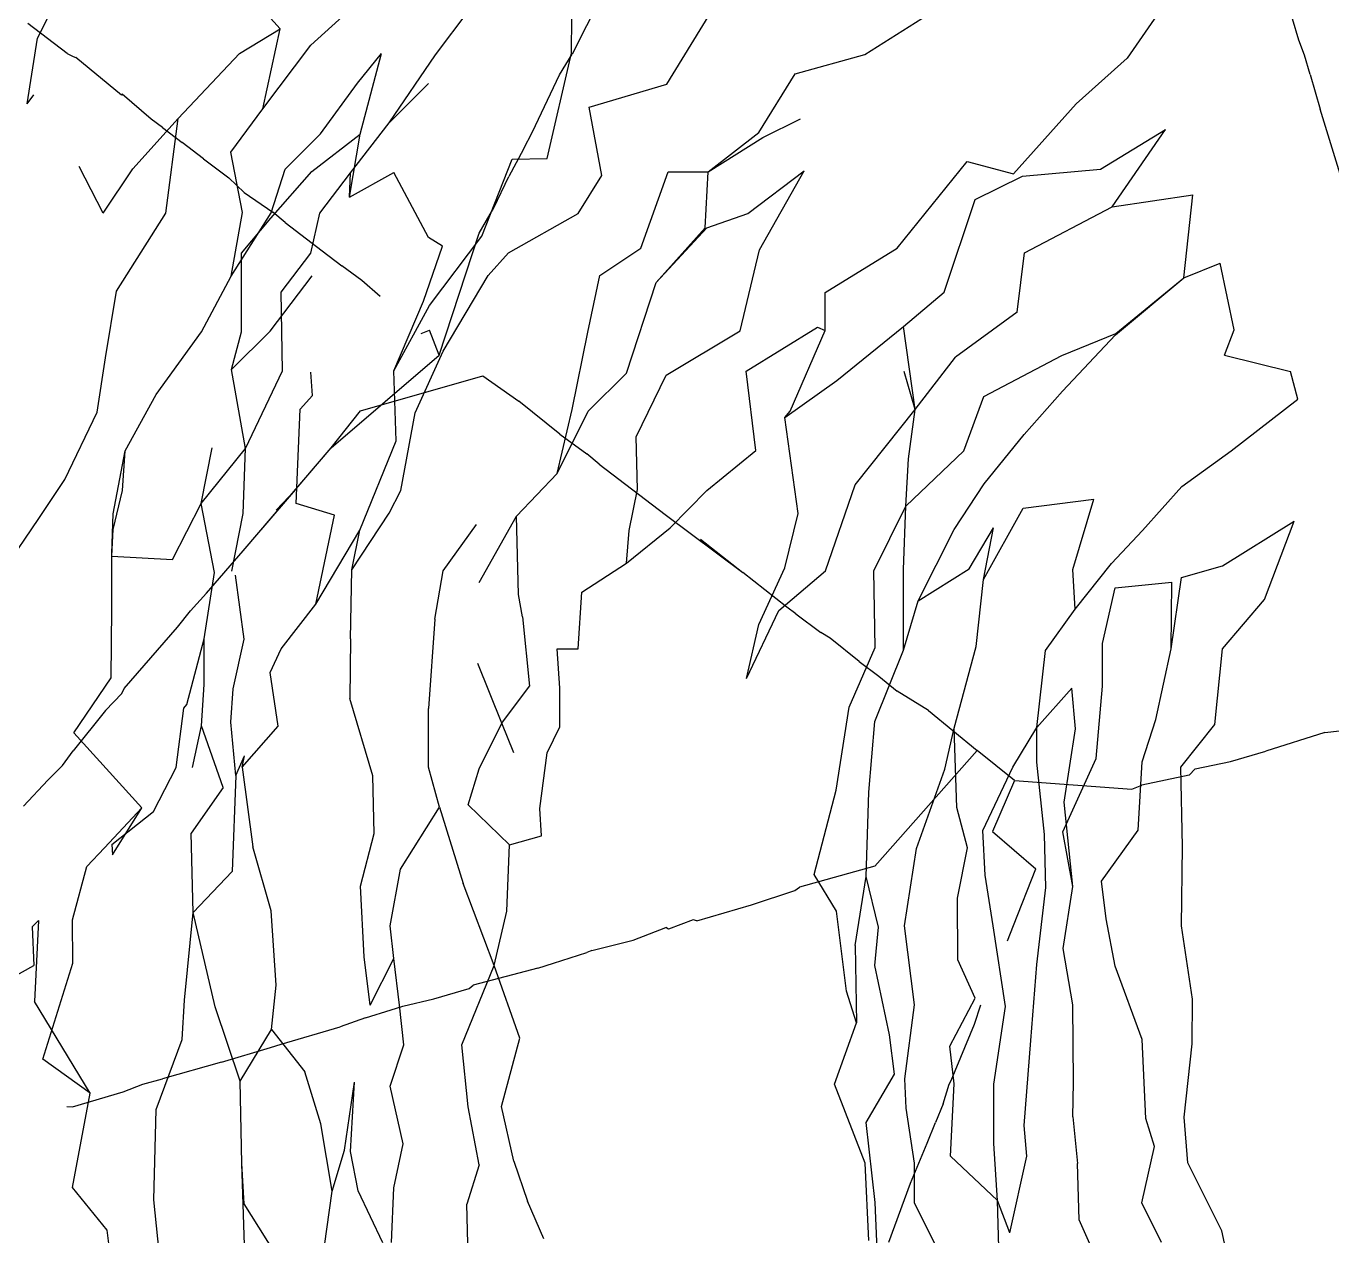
# Model space of a CAD drawing. Extents: x -744176.4 to -744149.3, y -1044958.5 to -1044927.3.
# Drawn here: x -744167.64 to -744159.39, y -1044946.07 to -1044938.43 of the extents above; entities that cross this region are included whole.
import ezdxf

# ---------------------------------------------------------------- set-up
doc = ezdxf.new("R2010")
doc.units = 0

msp = doc.modelspace()

# ---------------------------------------------------------------- linework, layer by layer
at = {"layer": 'SKELETON'}
for p, q in [((-744159.595993, -1044938.515015, 200.686005), (-744159.781998, -1044937.88501, 200.740997)), ((-744167.563995, -1044938.502014, 195.466995), (-744167.328003, -1044938.026001, 195.466995)), ((-744166.031998, -1044938.442017, 195.453995), (-744166.291, -1044938.156006, 195.455994)), ((-744165.837006, -1044938.544983, 195.460007), (-744165.503998, -1044938.242981, 195.449005)), ((-744164.001007, -1044938.234009, 200.779999), (-744164.186996, -1044938.60199, 200.787994)), ((-744162.339005, -1044938.604004, 195.432999), (-744161.779007, -1044938.25, 195.423004)), ((-744160.404007, -1044938.224976, 195.397995), (-744160.681, -1044938.627014, 195.397995)), ((-744165.050003, -1044938.606018, 195.436005), (-744164.837997, -1044938.323975, 195.436996)), ((-744164.190994, -1044938.596008, 195.455002), (-744164.190002, -1044938.36499, 195.455002)), ((-744163.589996, -1044938.791992, 195.421997), (-744163.322006, -1044938.356995, 195.436996)), ((-744167.378006, -1044938.598022, 200.990005), (-744167.626007, -1044938.40802, 200.992004)), ((-744166.289001, -1044938.598999, 195.464996), (-744166.031998, -1044938.442017, 195.453995)), ((-744166.141006, -1044938.947998, 195.459), (-744166.031998, -1044938.442017, 195.453995)), ((-744167.630005, -1044938.916016, 195.483002), (-744167.563995, -1044938.502014, 195.466995)), ((-744159.559998, -1044938.607971, 200.684006), (-744159.595993, -1044938.515015, 200.686005)), ((-744167.378006, -1044938.598022, 200.990005), (-744167.339996, -1044938.617004, 200.987)), ((-744166.675995, -1044939.008972, 195.464996), (-744166.289001, -1044938.598999, 195.464996)), ((-744166.141006, -1044938.947998, 195.459), (-744165.837006, -1044938.544983, 195.460007)), ((-744165.542999, -1044938.784973, 195.436996), (-744165.391998, -1044938.598999, 195.436996)), ((-744165.526001, -1044939.106995, 195.434998), (-744165.391998, -1044938.598999, 195.436996)), ((-744165.343002, -1044939.036011, 195.436996), (-744165.050003, -1044938.606018, 195.436005)), ((-744164.343994, -1044939.262024, 195.460007), (-744164.190994, -1044938.596008, 195.455002)), ((-744164.266998, -1044938.732971, 200.807999), (-744164.186996, -1044938.60199, 200.787994)), ((-744162.779007, -1044938.72699, 195.445007), (-744162.339005, -1044938.604004, 195.432999)), ((-744159.526001, -1044938.731995, 200.679001), (-744159.559998, -1044938.607971, 200.684006)), ((-744167.339996, -1044938.617004, 200.987), (-744167.322006, -1044938.622986, 200.994995)), ((-744167.035004, -1044938.862, 200.996002), (-744167.322006, -1044938.622986, 200.994995)), ((-744161.003006, -1044938.916992, 195.412994), (-744160.681, -1044938.627014, 195.397995)), ((-744164.436996, -1044939.093994, 200.794998), (-744164.266998, -1044938.732971, 200.807999)), ((-744163.007996, -1044939.098022, 195.462997), (-744162.779007, -1044938.72699, 195.445007)), ((-744159.526001, -1044938.731995, 200.679001), (-744159.460999, -1044938.950012, 200.673996)), ((-744167.630005, -1044938.916016, 195.483002), (-744167.587997, -1044938.859009, 195.477997)), ((-744167.029999, -1044938.856018, 200.985001), (-744167.035004, -1044938.862, 200.996002)), ((-744166.847, -1044939.013, 200.985992), (-744167.029999, -1044938.856018, 200.985001)), ((-744165.776993, -1044939.106018, 195.451996), (-744165.542999, -1044938.784973, 195.436996)), ((-744165.343002, -1044939.036011, 195.436996), (-744165.093994, -1044938.786987, 195.455002)), ((-744164.080002, -1044938.937988, 195.457993), (-744163.589996, -1044938.791992, 195.421997)), ((-744164, -1044939.367981, 195.459), (-744164.080002, -1044938.937988, 195.457993)), ((-744161.399994, -1044939.357971, 195.429001), (-744161.003006, -1044938.916992, 195.412994)), ((-744166.962997, -1044939.325989, 195.473999), (-744166.675995, -1044939.008972, 195.464996)), ((-744166.776001, -1044939.065979, 200.988998), (-744166.847, -1044939.013, 200.985992)), ((-744166.753006, -1044939.607971, 195.468002), (-744166.675995, -1044939.008972, 195.464996)), ((-744166.343002, -1044939.221008, 195.460007), (-744166.141006, -1044938.947998, 195.459)), ((-744162.981995, -1044939.127991, 195.453003), (-744162.744995, -1044939.012024, 195.444)), ((-744159.259003, -1044939.607971, 200.675995), (-744159.460999, -1044938.950012, 200.673996)), ((-744166.776001, -1044939.065979, 200.988998), (-744166.649994, -1044939.161011, 200.985992)), ((-744166, -1044939.330017, 195.457001), (-744165.776993, -1044939.106018, 195.451996)), ((-744165.830994, -1044939.343994, 195.436996), (-744165.526001, -1044939.106995, 195.434998)), ((-744165.593994, -1044939.505005, 195.466003), (-744165.526001, -1044939.106995, 195.434998)), ((-744165.587006, -1044939.353027, 195.453995), (-744165.343002, -1044939.036011, 195.436996)), ((-744164.494003, -1044939.202026, 200.802002), (-744164.436996, -1044939.093994, 200.794998)), ((-744163.326996, -1044939.346008, 195.462997), (-744163.007996, -1044939.098022, 195.462997)), ((-744160.850006, -1044939.328003, 195.406006), (-744160.438995, -1044939.078003, 195.397995)), ((-744160.774994, -1044939.565979, 195.406006), (-744160.438995, -1044939.078003, 195.397995)), ((-744166.516006, -1044939.263977, 200.988998), (-744166.649994, -1044939.161011, 200.985992)), ((-744163.326996, -1044939.346008, 195.462997), (-744162.981995, -1044939.127991, 195.453003)), ((-744166.516006, -1044939.263977, 200.988998), (-744166.354996, -1044939.382996, 200.968994)), ((-744166.270004, -1044939.60199, 195.460999), (-744166.343002, -1044939.221008, 195.460007)), ((-744164.757996, -1044939.752014, 195.468002), (-744164.565994, -1044939.265991, 195.460999)), ((-744164.494003, -1044939.202026, 200.802002), (-744164.587997, -1044939.375977, 200.796997)), ((-744164.565994, -1044939.265991, 195.460999), (-744164.343994, -1044939.262024, 195.460007)), ((-744167.149002, -1044939.607971, 195.485992), (-744167.300995, -1044939.312988, 195.481003)), ((-744167.149002, -1044939.607971, 195.485992), (-744166.962997, -1044939.325989, 195.473999)), ((-744166.089996, -1044939.638, 195.457001), (-744165.830994, -1044939.343994, 195.436996)), ((-744166.087997, -1044939.60498, 195.455002), (-744166, -1044939.330017, 195.457001)), ((-744165.781006, -1044939.606018, 195.460007), (-744165.587006, -1044939.353027, 195.453995)), ((-744165.593994, -1044939.505005, 195.466003), (-744165.313004, -1044939.351013, 195.460007)), ((-744165.593994, -1044939.505005, 195.466003), (-744165.587006, -1044939.353027, 195.453995)), ((-744165.095001, -1044939.76001, 195.470993), (-744165.313004, -1044939.351013, 195.460007)), ((-744163.753998, -1044939.827026, 195.468002), (-744163.580994, -1044939.346008, 195.457001)), ((-744163.580994, -1044939.346008, 195.457001), (-744163.326996, -1044939.346008, 195.462997)), ((-744163.345993, -1044939.698975, 195.468002), (-744163.326996, -1044939.346008, 195.462997)), ((-744163.078003, -1044939.609009, 195.460007), (-744162.720993, -1044939.340027, 195.445007)), ((-744163.003998, -1044939.838989, 195.468002), (-744162.720993, -1044939.340027, 195.445007)), ((-744162.134003, -1044939.828979, 195.451004), (-744161.690994, -1044939.281006, 195.436996)), ((-744161.690994, -1044939.281006, 195.436996), (-744161.399994, -1044939.357971, 195.429001)), ((-744161.341995, -1044939.374023, 195.427002), (-744160.850006, -1044939.328003, 195.406006)), ((-744166.259003, -1044939.476013, 200.962997), (-744166.354996, -1044939.382996, 200.968994)), ((-744164.682007, -1044939.573975, 200.804001), (-744164.587997, -1044939.375977, 200.796997)), ((-744164.149994, -1044939.609009, 195.457001), (-744164, -1044939.367981, 195.459)), ((-744161.641006, -1044939.520996, 195.436005), (-744161.341995, -1044939.374023, 195.427002)), ((-744166.259003, -1044939.476013, 200.962997), (-744166.078995, -1044939.599976, 200.968002)), ((-744161.837006, -1044940.106018, 195.447998), (-744161.641006, -1044939.520996, 195.436005)), ((-744160.774994, -1044939.565979, 195.406006), (-744160.266006, -1044939.491028, 195.397995)), ((-744160.322998, -1044940.015991, 195.395996), (-744160.266006, -1044939.491028, 195.397995)), ((-744166.341995, -1044940.005005, 195.457001), (-744166.270004, -1044939.60199, 195.460999)), ((-744166.001007, -1044939.664978, 200.968002), (-744166.078995, -1044939.599976, 200.968002)), ((-744164.774994, -1044939.732971, 200.802994), (-744164.682007, -1044939.573975, 200.804001)), ((-744161.328995, -1044939.857971, 195.427994), (-744160.774994, -1044939.565979, 195.406006)), ((-744167.065002, -1044940.099976, 195.475998), (-744166.753006, -1044939.607971, 195.468002)), ((-744166.341995, -1044940.005005, 195.457001), (-744166.087997, -1044939.60498, 195.455002)), ((-744166.276001, -1044939.859009, 195.460999), (-744166.089996, -1044939.638, 195.457001)), ((-744166.001007, -1044939.664978, 200.968002), (-744165.766006, -1044939.843994, 200.968002)), ((-744165.837006, -1044939.859009, 195.464996), (-744165.781006, -1044939.606018, 195.460007)), ((-744164.589005, -1044939.857971, 195.460007), (-744164.149994, -1044939.609009, 195.457001)), ((-744163.335999, -1044939.700012, 195.464005), (-744163.078003, -1044939.609009, 195.460007)), ((-744165.007004, -1044939.815979, 195.473999), (-744165.095001, -1044939.76001, 195.470993)), ((-744165.089005, -1044940.190002, 195.475998), (-744164.757996, -1044939.752014, 195.468002)), ((-744165.026993, -1044940.502991, 200.886993), (-744164.774994, -1044939.732971, 200.802994)), ((-744163.656006, -1044940.044983, 195.468994), (-744163.345993, -1044939.698975, 195.468002)), ((-744163.656006, -1044940.044983, 195.468994), (-744163.335999, -1044939.700012, 195.464005)), ((-744165.766006, -1044939.843994, 200.968002), (-744165.641998, -1044939.939026, 200.975998)), ((-744165.126007, -1044940.161987, 195.475998), (-744165.007004, -1044939.815979, 195.473999)), ((-744164.011993, -1044940, 195.459), (-744163.753998, -1044939.827026, 195.468002)), ((-744163.126007, -1044940.349976, 195.473007), (-744163.003998, -1044939.838989, 195.468002)), ((-744162.587997, -1044940.106995, 195.460007), (-744162.134003, -1044939.828979, 195.451004)), ((-744166.274994, -1044940.356018, 195.468002), (-744166.276001, -1044939.859009, 195.460999)), ((-744166.026001, -1044940.106018, 195.468002), (-744165.837006, -1044939.859009, 195.464996)), ((-744164.718002, -1044940, 195.466003), (-744164.589005, -1044939.857971, 195.460007)), ((-744161.376007, -1044940.232971, 195.436996), (-744161.328995, -1044939.857971, 195.427994)), ((-744160.322998, -1044940.015991, 195.395996), (-744160.093994, -1044939.922974, 195.384003)), ((-744160.005997, -1044940.343994, 195.389008), (-744160.093994, -1044939.922974, 195.384003)), ((-744166.529007, -1044940.356018, 195.453003), (-744166.341995, -1044940.005005, 195.457001)), ((-744166.093994, -1044940.35199, 195.481003), (-744165.830002, -1044940.002991, 195.466003)), ((-744165.516006, -1044940.031982, 200.960999), (-744165.641998, -1044939.939026, 200.975998)), ((-744165.003006, -1044940.479004, 195.475006), (-744164.718002, -1044940, 195.466003)), ((-744164.087997, -1044940.357971, 195.475998), (-744164.011993, -1044940, 195.459)), ((-744160.753998, -1044940.375977, 195.414001), (-744160.322998, -1044940.015991, 195.395996)), ((-744160.753006, -1044940.366028, 195.412003), (-744160.322998, -1044940.015991, 195.395996)), ((-744165.399002, -1044940.133972, 200.960007), (-744165.516006, -1044940.031982, 200.960999)), ((-744163.843994, -1044940.617981, 195.483994), (-744163.656006, -1044940.044983, 195.468994)), ((-744167.134003, -1044940.52002, 195.483002), (-744167.065002, -1044940.099976, 195.475998)), ((-744166.016006, -1044940.603027, 195.475998), (-744166.026001, -1044940.106018, 195.468002)), ((-744165.313995, -1044940.60199, 195.483994), (-744165.126007, -1044940.161987, 195.475998)), ((-744162.589005, -1044940.348022, 195.466003), (-744162.587997, -1044940.106995, 195.460007)), ((-744162.093994, -1044940.322021, 195.457001), (-744161.837006, -1044940.106018, 195.447998)), ((-744165.313995, -1044940.60199, 195.483994), (-744165.089005, -1044940.190002, 195.475998)), ((-744161.376007, -1044940.232971, 195.436996), (-744161.766006, -1044940.517029, 195.444)), ((-744165.141998, -1044940.367981, 200.841003), (-744165.089005, -1044940.344971, 200.843002)), ((-744165.026993, -1044940.502991, 200.886993), (-744165.089005, -1044940.344971, 200.843002)), ((-744163.087006, -1044940.60498, 195.468002), (-744162.638, -1044940.328003, 195.464996)), ((-744162.638, -1044940.328003, 195.464996), (-744162.589005, -1044940.348022, 195.466003)), ((-744162.516006, -1044940.664001, 195.462997), (-744162.093994, -1044940.322021, 195.457001)), ((-744162.020996, -1044940.846985, 195.453995), (-744162.093994, -1044940.322021, 195.457001)), ((-744160.065994, -1044940.504028, 195.393997), (-744160.005997, -1044940.343994, 195.389008)), ((-744166.815002, -1044940.752991, 195.468994), (-744166.529007, -1044940.356018, 195.453003)), ((-744166.339996, -1044940.593994, 195.475998), (-744166.093994, -1044940.35199, 195.481003)), ((-744166.339996, -1044940.593994, 195.475998), (-744166.274994, -1044940.356018, 195.468002)), ((-744164.188004, -1044940.846008, 195.494995), (-744164.087997, -1044940.357971, 195.475998)), ((-744163.593994, -1044940.630981, 195.481003), (-744163.126007, -1044940.349976, 195.473007)), ((-744162.811005, -1044940.857971, 195.468994), (-744162.589005, -1044940.348022, 195.466003)), ((-744161.093994, -1044940.505981, 195.425003), (-744160.753006, -1044940.366028, 195.412003)), ((-744161.089005, -1044940.731018, 195.427994), (-744160.753998, -1044940.375977, 195.414001)), ((-744165.709, -1044941.090027, 200.807999), (-744165.026993, -1044940.502991, 200.886993)), ((-744165.177994, -1044940.869019, 195.473007), (-744165.003006, -1044940.479004, 195.475006)), ((-744161.587006, -1044940.765015, 195.444), (-744161.093994, -1044940.505981, 195.425003)), ((-744160.065994, -1044940.504028, 195.393997), (-744159.649002, -1044940.606995, 195.391998)), ((-744167.188004, -1044940.864014, 195.479996), (-744167.134003, -1044940.52002, 195.483002)), ((-744162.020996, -1044940.846985, 195.453995), (-744161.766006, -1044940.517029, 195.444)), ((-744166.25, -1044941.093994, 195.483994), (-744166.339996, -1044940.593994, 195.475998)), ((-744166.25, -1044941.093994, 195.483994), (-744166.016006, -1044940.603027, 195.475998)), ((-744165.828003, -1044940.758972, 195.475998), (-744165.837006, -1044940.611023, 195.481995)), ((-744165.524994, -1044940.856018, 200.835007), (-744164.751007, -1044940.63501, 200.936005)), ((-744165.298004, -1044941.044983, 195.473999), (-744165.313995, -1044940.60199, 195.483994)), ((-744164.751007, -1044940.63501, 200.936005), (-744164.524994, -1044940.794006, 200.936005)), ((-744164.085999, -1044940.857971, 195.492004), (-744163.843994, -1044940.617981, 195.483994)), ((-744163.781998, -1044941.02002, 195.494995), (-744163.593994, -1044940.630981, 195.481003)), ((-744163.026993, -1044941.106018, 195.485001), (-744163.087006, -1044940.60498, 195.468002)), ((-744162.843994, -1044940.89801, 195.468002), (-744162.516006, -1044940.664001, 195.462997)), ((-744162.020996, -1044940.846985, 195.453995), (-744162.089996, -1044940.606018, 195.457993)), ((-744159.602997, -1044940.781982, 195.391998), (-744159.649002, -1044940.606995, 195.391998)), ((-744167.009995, -1044941.109009, 195.468002), (-744166.815002, -1044940.752991, 195.468994)), ((-744161.332001, -1044941.005005, 195.436005), (-744161.089005, -1044940.731018, 195.427994)), ((-744165.906006, -1044940.844971, 195.481003), (-744165.828003, -1044940.758972, 195.475998)), ((-744164.266006, -1044941.002014, 200.953995), (-744164.524994, -1044940.794006, 200.936005)), ((-744161.712006, -1044941.107971, 195.442993), (-744161.587006, -1044940.765015, 195.444)), ((-744160.024994, -1044941.109009, 195.395004), (-744159.602997, -1044940.781982, 195.391998)), ((-744167.391006, -1044941.289001, 195.496002), (-744167.188004, -1044940.864014, 195.479996)), ((-744165.931, -1044941.440002, 195.485001), (-744165.906006, -1044940.844971, 195.481003)), ((-744165.709, -1044941.090027, 200.807999), (-744165.524994, -1044940.856018, 200.835007)), ((-744165.268997, -1044941.357971, 195.460999), (-744165.177994, -1044940.869019, 195.473007)), ((-744164.281998, -1044941.252014, 195.494995), (-744164.188004, -1044940.846008, 195.494995)), ((-744164.281998, -1044941.252014, 195.494995), (-744164.085999, -1044940.857971, 195.492004)), ((-744162.843994, -1044940.89801, 195.468002), (-744162.811005, -1044940.857971, 195.468994)), ((-744162.759003, -1044941.502991, 195.475998), (-744162.843994, -1044940.89801, 195.468002)), ((-744162.399994, -1044941.322998, 195.468002), (-744162.020996, -1044940.846985, 195.453995)), ((-744162.063004, -1044941.15802, 195.451004), (-744162.020996, -1044940.846985, 195.453995)), ((-744164.266006, -1044941.002014, 200.953995), (-744164.095001, -1044941.125977, 200.953003)), ((-744161.584, -1044941.317017, 195.440994), (-744161.332001, -1044941.005005, 195.436005)), ((-744165.529007, -1044941.609009, 195.481003), (-744165.298004, -1044941.044983, 195.473999)), ((-744163.774002, -1044941.35199, 195.490005), (-744163.781998, -1044941.02002, 195.494995)), ((-744167.085999, -1044941.505005, 195.498001), (-744167.009995, -1044941.109009, 195.468002)), ((-744167.026993, -1044941.357971, 195.487), (-744167.009995, -1044941.109009, 195.468002)), ((-744166.531006, -1044941.440979, 195.490997), (-744166.460999, -1044941.088989, 195.494995)), ((-744166.531006, -1044941.440979, 195.490997), (-744166.25, -1044941.093994, 195.483994)), ((-744166.266006, -1044941.502991, 195.492996), (-744166.25, -1044941.093994, 195.483994)), ((-744166.264999, -1044941.73999, 200.811996), (-744165.709, -1044941.090027, 200.807999)), ((-744166.151001, -1044941.607971, 200.832001), (-744165.709, -1044941.090027, 200.807999)), ((-744164.016998, -1044941.192017, 200.960999), (-744164.095001, -1044941.125977, 200.953003)), ((-744163.337006, -1044941.357971, 195.485001), (-744163.026993, -1044941.106018, 195.485001)), ((-744162.078995, -1044941.458008, 195.453003), (-744161.712006, -1044941.107971, 195.442993)), ((-744162.078995, -1044941.458008, 195.453003), (-744162.063004, -1044941.15802, 195.451004)), ((-744160.335007, -1044941.333984, 195.401001), (-744160.024994, -1044941.109009, 195.395004)), ((-744164.539001, -1044941.52002, 195.492004), (-744164.281998, -1044941.252014, 195.494995)), ((-744164.016998, -1044941.192017, 200.960999), (-744163.598999, -1044941.51001, 200.968002)), ((-744167.557007, -1044941.536011, 195.494995), (-744167.391006, -1044941.289001, 195.496002)), ((-744162.587006, -1044941.867004, 195.466995), (-744162.399994, -1044941.322998, 195.468002)), ((-744161.774994, -1044941.60498, 195.442993), (-744161.584, -1044941.317017, 195.440994)), ((-744160.584, -1044941.611023, 195.414001), (-744160.335007, -1044941.333984, 195.401001)), ((-744167.085999, -1044941.60498, 195.490997), (-744167.026993, -1044941.357971, 195.487)), ((-744166.151001, -1044941.607971, 200.832001), (-744165.934006, -1044941.354004, 200.832001)), ((-744166.057007, -1044941.481995, 200.835007), (-744165.934006, -1044941.354004, 200.832001)), ((-744165.343002, -1044941.500977, 195.464996), (-744165.268997, -1044941.357971, 195.460999)), ((-744163.828003, -1044941.611023, 195.494003), (-744163.774002, -1044941.35199, 195.490005)), ((-744163.569, -1044941.593994, 195.483994), (-744163.337006, -1044941.357971, 195.485001)), ((-744161.339005, -1044941.469971, 195.436996), (-744160.891006, -1044941.413025, 195.417999)), ((-744161.024994, -1044941.856995, 195.421997), (-744160.891006, -1044941.413025, 195.417999)), ((-744166.710999, -1044941.794983, 195.494003), (-744166.531006, -1044941.440979, 195.490997)), ((-744166.447006, -1044941.875977, 195.496002), (-744166.531006, -1044941.440979, 195.490997)), ((-744165.688995, -1044941.513977, 195.483994), (-744165.931, -1044941.440002, 195.485001)), ((-744165.578995, -1044941.859009, 195.475006), (-744165.343002, -1044941.500977, 195.464996)), ((-744162.281998, -1044941.867004, 195.455994), (-744162.078995, -1044941.458008, 195.453003)), ((-744162.093994, -1044941.856995, 195.453003), (-744162.078995, -1044941.458008, 195.453003)), ((-744161.587997, -1044941.921021, 195.434998), (-744161.339005, -1044941.469971, 195.436996)), ((-744167.774002, -1044941.856018, 195.490005), (-744167.557007, -1044941.536011, 195.494995)), ((-744167.093994, -1044941.755981, 195.496002), (-744167.085999, -1044941.505005, 195.498001)), ((-744166.337997, -1044941.867981, 195.492004), (-744166.266006, -1044941.502991, 195.492996)), ((-744165.806, -1044942.075989, 195.459), (-744165.688995, -1044941.513977, 195.483994)), ((-744165.001007, -1044941.86499, 195.492004), (-744164.791, -1044941.572998, 195.496002)), ((-744164.774002, -1044941.940002, 195.5), (-744164.539001, -1044941.52002, 195.492004)), ((-744164.526001, -1044942.015015, 195.5), (-744164.539001, -1044941.52002, 195.492004)), ((-744163.598999, -1044941.51001, 200.968002), (-744163.110001, -1044941.877014, 200.998001)), ((-744162.843994, -1044941.846008, 195.477997), (-744162.759003, -1044941.502991, 195.475998)), ((-744160.078003, -1044941.833984, 195.386002), (-744159.626007, -1044941.552002, 195.382004)), ((-744159.813995, -1044942.046997, 195.378998), (-744159.626007, -1044941.552002, 195.382004)), ((-744167.093994, -1044941.773987, 195.492996), (-744167.085999, -1044941.60498, 195.490997)), ((-744165.806, -1044942.075989, 195.459), (-744165.529007, -1044941.609009, 195.481003)), ((-744165.578995, -1044941.859009, 195.475006), (-744165.529007, -1044941.609009, 195.481003)), ((-744163.843994, -1044941.817017, 195.498993), (-744163.569, -1044941.593994, 195.483994)), ((-744163.843994, -1044941.817017, 195.498993), (-744163.828003, -1044941.611023, 195.494003)), ((-744163.376999, -1044941.666016, 201.005997), (-744163.266998, -1044941.758972, 200.988998)), ((-744163.376999, -1044941.666016, 201.005997), (-744163.110001, -1044941.877014, 200.998001)), ((-744162.001007, -1044942.054993, 195.442001), (-744161.774994, -1044941.60498, 195.442993)), ((-744161.679993, -1044941.853027, 195.436996), (-744161.526001, -1044941.594971, 195.436996)), ((-744161.587997, -1044941.921021, 195.434998), (-744161.526001, -1044941.594971, 195.436996)), ((-744160.781006, -1044941.820007, 195.412994), (-744160.584, -1044941.611023, 195.414001)), ((-744166.496994, -1044942.007996, 200.811005), (-744166.264999, -1044941.73999, 200.811996)), ((-744167.093994, -1044942.106995, 195.503998), (-744167.093994, -1044941.755981, 195.496002)), ((-744167.093994, -1044941.773987, 195.492996), (-744166.710999, -1044941.794983, 195.494003)), ((-744164.125, -1044942.000977, 195.494003), (-744163.843994, -1044941.817017, 195.498993)), ((-744161.009995, -1044942.107971, 195.421997), (-744160.781006, -1044941.820007, 195.412994)), ((-744166.511002, -1044942.296021, 195.5), (-744166.447006, -1044941.875977, 195.496002)), ((-744166.259995, -1044942.296997, 195.494995), (-744166.313004, -1044941.893005, 195.492004)), ((-744165.587997, -1044942.294983, 195.485992), (-744165.578995, -1044941.859009, 195.475006)), ((-744165.054993, -1044942.171997, 195.498001), (-744165.001007, -1044941.86499, 195.492004)), ((-744162.830994, -1044942.094971, 200.990005), (-744163.110001, -1044941.877014, 200.998001)), ((-744163.007004, -1044942.203979, 195.479996), (-744162.843994, -1044941.846008, 195.477997)), ((-744162.880997, -1044942.117004, 195.481995), (-744162.587006, -1044941.867004, 195.466995)), ((-744162.274002, -1044942.351013, 195.453995), (-744162.281998, -1044941.867004, 195.455994)), ((-744162.093994, -1044942.367981, 195.442993), (-744162.093994, -1044941.856995, 195.453003)), ((-744162.001007, -1044942.054993, 195.442001), (-744161.679993, -1044941.853027, 195.436996)), ((-744161.009995, -1044942.107971, 195.421997), (-744161.024994, -1044941.856995, 195.421997)), ((-744160.404007, -1044942.357971, 195.395004), (-744160.337006, -1044941.908997, 195.397995)), ((-744160.337006, -1044941.908997, 195.397995), (-744160.078003, -1044941.833984, 195.386002)), ((-744161.636002, -1044942.343994, 195.423004), (-744161.587997, -1044941.921021, 195.434998)), ((-744160.837997, -1044942.323975, 195.406006), (-744160.755997, -1044941.973022, 195.412003)), ((-744160.755997, -1044941.973022, 195.412003), (-744160.399994, -1044941.937988, 195.403)), ((-744160.404007, -1044942.357971, 195.395004), (-744160.399994, -1044941.937988, 195.403)), ((-744166.496994, -1044942.007996, 200.811005), (-744166.598007, -1044942.117981, 200.830002)), ((-744166.024994, -1044942.357971, 195.464996), (-744165.806, -1044942.075989, 195.459)), ((-744164.501007, -1044942.156006, 195.5), (-744164.526001, -1044942.015015, 195.5)), ((-744164.149994, -1044942.359009, 195.492996), (-744164.125, -1044942.000977, 195.494003)), ((-744162.093994, -1044942.367981, 195.442993), (-744162.001007, -1044942.054993, 195.442001)), ((-744160.078995, -1044942.359009, 195.393005), (-744159.813995, -1044942.046997, 195.378998)), ((-744167.098999, -1044942.541016, 195.514008), (-744167.093994, -1044942.106995, 195.503998)), ((-744166.681, -1044942.221985, 200.811996), (-744166.598007, -1044942.117981, 200.830002)), ((-744164.501007, -1044942.156006, 195.5), (-744164.457001, -1044942.594971, 195.503998)), ((-744163.085999, -1044942.546997, 195.488007), (-744162.880997, -1044942.117004, 195.481995)), ((-744162.774002, -1044942.137024, 200.990005), (-744162.830994, -1044942.094971, 200.990005)), ((-744162.774002, -1044942.137024, 200.990005), (-744162.617004, -1044942.255005, 201)), ((-744161.197006, -1044942.369019, 195.423996), (-744161.009995, -1044942.107971, 195.421997)), ((-744167.018005, -1044942.609009, 200.835999), (-744166.681, -1044942.221985, 200.811996)), ((-744165.054993, -1044942.171997, 195.498001), (-744165.093994, -1044942.734985, 195.507996)), ((-744163.085999, -1044942.546997, 195.488007), (-744163.007004, -1044942.203979, 195.479996)), ((-744166.621002, -1044942.710999, 195.494003), (-744166.511002, -1044942.296021, 195.5)), ((-744166.511993, -1044942.583008, 195.498001), (-744166.511002, -1044942.296021, 195.5)), ((-744166.328003, -1044942.612, 195.496994), (-744166.259995, -1044942.296997, 195.494995)), ((-744165.587997, -1044942.294983, 195.485992), (-744165.591003, -1044942.671997, 195.507996)), ((-744162.557999, -1044942.291016, 200.998993), (-744162.617004, -1044942.255005, 201)), ((-744162.375, -1044942.437988, 201.009995), (-744162.557999, -1044942.291016, 200.998993)), ((-744160.835999, -1044942.593994, 195.397995), (-744160.837997, -1044942.323975, 195.406006)), ((-744166.093994, -1044942.508972, 195.483994), (-744166.024994, -1044942.357971, 195.464996)), ((-744164.266006, -1044942.607971, 195.498993), (-744164.281006, -1044942.359009, 195.498001)), ((-744164.281006, -1044942.359009, 195.498001), (-744164.149994, -1044942.359009, 195.492996)), ((-744162.436996, -1044942.72699, 195.468994), (-744162.274002, -1044942.351013, 195.453995)), ((-744162.274994, -1044942.817017, 195.460007), (-744162.093994, -1044942.367981, 195.442993)), ((-744161.774994, -1044942.859009, 195.431), (-744161.636002, -1044942.343994, 195.423004)), ((-744161.251007, -1044942.856018, 195.375), (-744161.197006, -1044942.369019, 195.423996)), ((-744160.5, -1044942.804993, 195.382996), (-744160.404007, -1044942.357971, 195.395004)), ((-744160.126999, -1044942.835999, 195.375), (-744160.078995, -1044942.359009, 195.393005)), ((-744164.632004, -1044942.828003, 195.509003), (-744164.781998, -1044942.452026, 195.507004)), ((-744162.375, -1044942.437988, 201.009995), (-744162.25, -1044942.531006, 201.020004)), ((-744167.335999, -1044942.888977, 195.522003), (-744167.098999, -1044942.541016, 195.514008)), ((-744166.044998, -1044942.848022, 195.498993), (-744166.093994, -1044942.508972, 195.483994)), ((-744162.25, -1044942.531006, 201.020004), (-744162.134003, -1044942.625977, 201.016998)), ((-744167.136002, -1044942.749023, 200.835007), (-744167.031006, -1044942.640991, 200.811996)), ((-744167.031006, -1044942.640991, 200.811996), (-744167.018005, -1044942.609009, 200.835999)), ((-744166.529007, -1044942.844971, 195.5), (-744166.511993, -1044942.583008, 195.498001)), ((-744166.343994, -1044942.822021, 195.490997), (-744166.328003, -1044942.612, 195.496994)), ((-744164.632004, -1044942.828003, 195.509003), (-744164.457001, -1044942.594971, 195.503998)), ((-744164.266006, -1044942.851013, 195.5), (-744164.266006, -1044942.607971, 195.498993)), ((-744161.936005, -1044942.749023, 201.024002), (-744162.134003, -1044942.625977, 201.016998)), ((-744161.251007, -1044942.856018, 195.375), (-744161.031006, -1044942.607971, 195.397995)), ((-744161.007004, -1044942.864014, 195.356003), (-744161.031006, -1044942.607971, 195.397995)), ((-744160.876007, -1044943.051025, 195.403), (-744160.835999, -1044942.593994, 195.397995)), ((-744166.688004, -1044943.109009, 195.485001), (-744166.641006, -1044942.734009, 195.5)), ((-744166.641006, -1044942.734009, 195.5), (-744166.621002, -1044942.710999, 195.494003)), ((-744165.445999, -1044943.159973, 195.522995), (-744165.591003, -1044942.671997, 195.507996)), ((-744165.093994, -1044943.106018, 195.516998), (-744165.093994, -1044942.734985, 195.507996)), ((-744162.520004, -1044943.250977, 195.466995), (-744162.436996, -1044942.72699, 195.468994)), ((-744167.136002, -1044942.749023, 200.835007), (-744167.339996, -1044943.002014, 200.835007)), ((-744162.313995, -1044943.263977, 195.453003), (-744162.274994, -1044942.817017, 195.460007)), ((-744161.936005, -1044942.749023, 201.024002), (-744161.628006, -1044943.000977, 201.048996)), ((-744160.585999, -1044943.072998, 195.389999), (-744160.5, -1044942.804993, 195.382996)), ((-744166.906006, -1044943.362, 195.5), (-744167.335999, -1044942.888977, 195.522003)), ((-744166.585999, -1044943.109009, 195.496002), (-744166.529007, -1044942.844971, 195.5)), ((-744166.391006, -1044943.234009, 195.507996), (-744166.529007, -1044942.844971, 195.5)), ((-744166.311996, -1044943.158997, 195.5), (-744166.343994, -1044942.822021, 195.490997)), ((-744166.270996, -1044943.106018, 195.5), (-744166.044998, -1044942.848022, 195.498993)), ((-744164.774002, -1044943.117004, 195.516006), (-744164.632004, -1044942.828003, 195.509003)), ((-744164.556, -1044943.015015, 195.498993), (-744164.632004, -1044942.828003, 195.509003)), ((-744164.343994, -1044943.015015, 195.5), (-744164.266006, -1044942.851013, 195.5)), ((-744161.832993, -1044943.119019, 195.432999), (-744161.774994, -1044942.859009, 195.431)), ((-744161.757996, -1044943.361023, 195.431), (-744161.774994, -1044942.859009, 195.431)), ((-744161.403, -1044943.106018, 195.406006), (-744161.251007, -1044942.856018, 195.375)), ((-744161.251007, -1044943.075012, 195.334), (-744161.251007, -1044942.856018, 195.375)), ((-744161.080002, -1044943.328003, 195.304001), (-744161.007004, -1044942.864014, 195.356003)), ((-744160.341995, -1044943.106018, 195.378998), (-744160.126999, -1044942.835999, 195.375)), ((-744159.432007, -1044942.888, 201.126999), (-744159.804993, -1044943.004028, 201.093994)), ((-744159.432007, -1044942.888, 201.126999), (-744159.339996, -1044942.877014, 201.115005)), ((-744167.406006, -1044943.096008, 200.830994), (-744167.339996, -1044943.002014, 200.835007)), ((-744166.311996, -1044943.158997, 195.5), (-744166.257996, -1044943.033997, 195.492004)), ((-744166.270996, -1044943.106018, 195.5), (-744166.257996, -1044943.033997, 195.492004)), ((-744164.391006, -1044943.367004, 195.494003), (-744164.343994, -1044943.015015, 195.5)), ((-744162.274994, -1044943.731018, 201.029999), (-744161.628006, -1044943.000977, 201.048996)), ((-744161.393005, -1044943.190979, 201.050995), (-744161.628006, -1044943.000977, 201.048996)), ((-744161.087006, -1044943.515015, 195.406006), (-744160.876007, -1044943.051025, 195.403)), ((-744160.028, -1044943.070984, 201.085999), (-744159.804993, -1044943.004028, 201.093994)), ((-744167.5, -1044943.189026, 200.835007), (-744167.406006, -1044943.096008, 200.830994)), ((-744166.830994, -1044943.38501, 195.5), (-744166.688004, -1044943.109009, 195.485001)), ((-744166.270996, -1044943.106018, 195.5), (-744166.205002, -1044943.609009, 195.522995)), ((-744165.024994, -1044943.359009, 195.518005), (-744165.093994, -1044943.106018, 195.516998)), ((-744164.843994, -1044943.343994, 195.511993), (-744164.774002, -1044943.117004, 195.516006)), ((-744162.011993, -1044943.619019, 195.436996), (-744161.832993, -1044943.119019, 195.432999)), ((-744161.593994, -1044943.505981, 195.425995), (-744161.403, -1044943.106018, 195.406006)), ((-744161.203003, -1044943.531006, 195.404999), (-744161.251007, -1044943.075012, 195.334)), ((-744160.610992, -1044943.504028, 195.395996), (-744160.585999, -1044943.072998, 195.389999)), ((-744160.330994, -1044943.607971, 195.373993), (-744160.341995, -1044943.106018, 195.378998)), ((-744160.289001, -1044943.156006, 201.125), (-744160.251999, -1044943.117004, 201.074997)), ((-744160.251999, -1044943.117004, 201.074997), (-744160.028, -1044943.070984, 201.085999)), ((-744167.5, -1044943.189026, 200.835007), (-744167.651993, -1044943.353027, 200.832993)), ((-744166.311996, -1044943.158997, 195.5), (-744166.334, -1044943.765991, 195.524994)), ((-744165.438004, -1044943.525024, 195.522995), (-744165.445999, -1044943.159973, 195.522995)), ((-744161.393005, -1044943.190979, 201.050995), (-744161.531006, -1044943.512024, 201.052002)), ((-744161.393005, -1044943.190979, 201.050995), (-744160.651993, -1044943.245972, 201.078995)), ((-744160.651993, -1044943.245972, 201.078995), (-744160.589005, -1044943.219971, 201.061005)), ((-744160.289001, -1044943.156006, 201.125), (-744160.589005, -1044943.219971, 201.061005)), ((-744166.391006, -1044943.234009, 195.507996), (-744166.593994, -1044943.521973, 195.522003)), ((-744162.658005, -1044943.783997, 195.453003), (-744162.520004, -1044943.250977, 195.466995)), ((-744162.330002, -1044943.796997, 195.436996), (-744162.313995, -1044943.263977, 195.453003)), ((-744167.141998, -1044943.61499, 195.496994), (-744166.906006, -1044943.362, 195.5)), ((-744167.093994, -1044943.593994, 195.498001), (-744166.830994, -1044943.38501, 195.5)), ((-744167.089996, -1044943.659973, 195.507004), (-744166.906006, -1044943.362, 195.5)), ((-744165.272003, -1044943.750977, 195.514999), (-744165.024994, -1044943.359009, 195.518005)), ((-744165.024994, -1044943.359009, 195.518005), (-744164.875, -1044943.840027, 195.513)), ((-744164.582001, -1044943.596985, 195.5), (-744164.843994, -1044943.343994, 195.511993)), ((-744164.380997, -1044943.539978, 195.494003), (-744164.391006, -1044943.367004, 195.494003)), ((-744161.688995, -1044943.616028, 195.429001), (-744161.757996, -1044943.361023, 195.431)), ((-744161.024994, -1044943.859009, 195.404007), (-744161.080002, -1044943.328003, 195.304001)), ((-744166.582001, -1044944.023987, 195.524994), (-744166.593994, -1044943.521973, 195.522003)), ((-744165.524002, -1044943.857971, 195.528), (-744165.438004, -1044943.525024, 195.522995)), ((-744164.582001, -1044943.596985, 195.5), (-744164.380997, -1044943.539978, 195.494003)), ((-744161.578995, -1044943.788025, 195.427994), (-744161.593994, -1044943.505981, 195.425995)), ((-744161.531006, -1044943.512024, 201.052002), (-744161.259003, -1044943.749023, 201.029999)), ((-744161.194, -1044943.866028, 195.401001), (-744161.203003, -1044943.531006, 195.404999)), ((-744161.024994, -1044943.859009, 195.404007), (-744161.087006, -1044943.515015, 195.406006)), ((-744160.843994, -1044943.825989, 195.404007), (-744160.610992, -1044943.504028, 195.395996)), ((-744167.253006, -1044943.732971, 195.5), (-744167.141998, -1044943.61499, 195.496994)), ((-744167.093994, -1044943.593994, 195.498001), (-744167.089996, -1044943.659973, 195.507004)), ((-744166.089005, -1044944.013, 195.529999), (-744166.205002, -1044943.609009, 195.522995)), ((-744164.598999, -1044944.015991, 195.505005), (-744164.582001, -1044943.596985, 195.5)), ((-744162.087997, -1044944.109009, 195.436996), (-744162.011993, -1044943.619019, 195.436996)), ((-744161.751999, -1044943.934021, 195.436005), (-744161.688995, -1044943.616028, 195.429001)), ((-744160.337006, -1044944.109009, 195.360001), (-744160.330994, -1044943.607971, 195.373993)), ((-744167.343994, -1044944.070984, 195.516998), (-744167.253006, -1044943.732971, 195.5)), ((-744166.582001, -1044944.023987, 195.524994), (-744166.334, -1044943.765991, 195.524994)), ((-744165.337006, -1044944.107971, 195.522995), (-744165.272003, -1044943.750977, 195.514999)), ((-744162.274994, -1044943.731018, 201.029999), (-744162.751007, -1044943.86499, 201.009995)), ((-744162.516998, -1044944.015015, 195.436996), (-744162.658005, -1044943.783997, 195.453003)), ((-744162.399994, -1044944.231995, 195.434006), (-744162.330002, -1044943.796997, 195.436996)), ((-744162.251007, -1044944.116028, 195.429001), (-744162.330002, -1044943.796997, 195.436996)), ((-744161.526993, -1044944.107971, 195.429001), (-744161.578995, -1044943.788025, 195.427994)), ((-744161.399994, -1044944.106995, 201.028), (-744161.259003, -1044943.749023, 201.029999)), ((-744165.501007, -1044944.304016, 195.524994), (-744165.524002, -1044943.857971, 195.528)), ((-744164.679993, -1044944.357971, 195.498993), (-744164.875, -1044943.840027, 195.513)), ((-744163.054001, -1044943.974976, 201.031006), (-744162.779999, -1044943.88501, 201.020996)), ((-744162.779999, -1044943.88501, 201.020996), (-744162.751007, -1044943.86499, 201.009995)), ((-744161.251999, -1044944.35199, 195.406006), (-744161.194, -1044943.866028, 195.401001)), ((-744161.085999, -1044944.250977, 195.393997), (-744161.024994, -1044943.859009, 195.404007)), ((-744160.813995, -1044944.064026, 195.375), (-744160.843994, -1044943.825989, 195.404007)), ((-744163.399002, -1044944.075989, 201.022995), (-744163.054001, -1044943.974976, 201.031006)), ((-744161.75, -1044944.322998, 195.434998), (-744161.751999, -1044943.934021, 195.436005)), ((-744166.634995, -1044944.577026, 195.531006), (-744166.582001, -1044944.023987, 195.524994)), ((-744166.442993, -1044944.619019, 195.531006), (-744166.582001, -1044944.023987, 195.524994)), ((-744166.056, -1044944.484009, 195.531006), (-744166.089005, -1044944.013, 195.529999)), ((-744164.679993, -1044944.357971, 195.498993), (-744164.598999, -1044944.015991, 195.505005)), ((-744162.453995, -1044944.520996, 195.447998), (-744162.516998, -1044944.015015, 195.436996)), ((-744167.559006, -1044944.075012, 195.498001), (-744167.598007, -1044944.114014, 195.5)), ((-744167.598007, -1044944.114014, 195.5), (-744167.587006, -1044944.359009, 195.520004)), ((-744167.559006, -1044944.075012, 195.498001), (-744167.582993, -1044944.585999, 195.531006)), ((-744167.341003, -1044944.343994, 195.531006), (-744167.343994, -1044944.070984, 195.516998)), ((-744165.313995, -1044944.315002, 195.514999), (-744165.337006, -1044944.107971, 195.522995)), ((-744163.802002, -1044944.197998, 201.020996), (-744163.595993, -1044944.117981, 201.022995)), ((-744163.578995, -1044944.129028, 201.022995), (-744163.595993, -1044944.117981, 201.022995)), ((-744163.423004, -1044944.070984, 200.990997), (-744163.578995, -1044944.129028, 201.022995)), ((-744163.399002, -1044944.075989, 201.022995), (-744163.423004, -1044944.070984, 200.990997)), ((-744162.276001, -1044944.357971, 195.436005), (-744162.251007, -1044944.116028, 195.429001)), ((-744162.024994, -1044944.607971, 195.436005), (-744162.087997, -1044944.109009, 195.436996)), ((-744161.449997, -1044944.617981, 195.432999), (-744161.526993, -1044944.107971, 195.429001)), ((-744161.436996, -1044944.202026, 201.022995), (-744161.399994, -1044944.106995, 201.028)), ((-744160.757004, -1044944.362, 195.343002), (-744160.813995, -1044944.064026, 195.375)), ((-744160.268997, -1044944.572021, 195.367004), (-744160.337006, -1044944.109009, 195.360001)), ((-744164.061996, -1044944.265015, 201), (-744163.802002, -1044944.197998, 201.020996)), ((-744165.462997, -1044944.609009, 195.522995), (-744165.501007, -1044944.304016, 195.524994)), ((-744164.306, -1044944.343994, 200.990997), (-744164.093994, -1044944.276978, 200.981995)), ((-744164.061996, -1044944.265015, 201), (-744164.093994, -1044944.276978, 200.981995)), ((-744162.399994, -1044944.231995, 195.434006), (-744162.391998, -1044944.719971, 195.445007)), ((-744161.024002, -1044944.606995, 195.397995), (-744161.085999, -1044944.250977, 195.393997)), ((-744168.031006, -1044944.604004, 195.531006), (-744167.587006, -1044944.359009, 195.520004)), ((-744167.531006, -1044944.950012, 195.537994), (-744167.341003, -1044944.343994, 195.531006)), ((-744165.462997, -1044944.609009, 195.522995), (-744165.313995, -1044944.315002, 195.514999)), ((-744165.276993, -1044944.609009, 195.516998), (-744165.313995, -1044944.315002, 195.514999)), ((-744164.884995, -1044944.859009, 195.498993), (-744164.679993, -1044944.357971, 195.498993)), ((-744164.404999, -1044944.375, 200.996002), (-744164.813004, -1044944.484009, 200.994995)), ((-744164.518005, -1044944.817017, 195.492996), (-744164.679993, -1044944.357971, 195.498993)), ((-744164.404999, -1044944.375, 200.996002), (-744164.306, -1044944.343994, 200.990997)), ((-744162.182999, -1044944.796021, 195.436996), (-744162.276001, -1044944.357971, 195.436005)), ((-744161.641006, -1044944.565979, 195.436996), (-744161.75, -1044944.322998, 195.434998)), ((-744161.289001, -1044944.83197, 195.431), (-744161.251999, -1044944.35199, 195.406006)), ((-744160.587006, -1044944.827026, 195.404999), (-744160.757004, -1044944.362, 195.343002)), ((-744166.087006, -1044944.763977, 195.531006), (-744166.056, -1044944.484009, 195.531006)), ((-744165.059998, -1044944.56897, 200.985992), (-744164.837006, -1044944.504028, 200.988998)), ((-744164.837006, -1044944.504028, 200.988998), (-744164.813004, -1044944.484009, 200.994995)), ((-744162.391998, -1044944.719971, 195.445007), (-744162.453995, -1044944.520996, 195.447998)), ((-744167.231003, -1044945.164978, 195.546005), (-744167.582993, -1044944.585999, 195.531006)), ((-744166.649994, -1044944.827026, 195.537994), (-744166.634995, -1044944.577026, 195.531006)), ((-744166.283997, -1044945.090027, 195.531006), (-744166.442993, -1044944.619019, 195.531006)), ((-744165.330002, -1044944.638977, 200.998993), (-744165.257004, -1044944.616028, 200.998993)), ((-744165.251007, -1044944.859009, 195.516006), (-744165.276993, -1044944.609009, 195.516998)), ((-744165.257004, -1044944.616028, 200.998993), (-744165.059998, -1044944.56897, 200.985992)), ((-744162.085999, -1044945.073975, 195.436996), (-744162.024994, -1044944.607971, 195.436005)), ((-744161.802002, -1044944.867981, 195.436996), (-744161.641006, -1044944.565979, 195.436996)), ((-744161.645004, -1044944.729004, 200.998993), (-744161.606003, -1044944.606995, 201.020004)), ((-744161.524002, -1044945.109009, 195.436996), (-744161.449997, -1044944.617981, 195.432999)), ((-744161.020004, -1044945.098022, 195.414001), (-744161.024002, -1044944.606995, 195.397995)), ((-744160.270004, -1044944.854004, 195.395996), (-744160.268997, -1044944.572021, 195.367004)), ((-744165.492996, -1044944.690002, 201.001007), (-744165.651993, -1044944.747009, 200.968002)), ((-744165.492996, -1044944.690002, 201.001007), (-744165.330002, -1044944.638977, 200.998993)), ((-744166.283997, -1044945.090027, 195.531006), (-744166.087006, -1044944.763977, 195.531006)), ((-744166.087006, -1044944.763977, 195.531006), (-744165.875, -1044945.031006, 195.531006)), ((-744166.024994, -1044944.856018, 200.966003), (-744165.651993, -1044944.747009, 200.968002)), ((-744162.531006, -1044945.107971, 195.457001), (-744162.391998, -1044944.719971, 195.445007)), ((-744162.149994, -1044945.046021, 195.436005), (-744162.182999, -1044944.796021, 195.436996)), ((-744161.792007, -1044945.085022, 200.996002), (-744161.645004, -1044944.729004, 200.998993)), ((-744166.813995, -1044945.268005, 195.542999), (-744166.649994, -1044944.827026, 195.537994)), ((-744166.401993, -1044944.968994, 200.960999), (-744166.091995, -1044944.877014, 200.957993)), ((-744166.091995, -1044944.877014, 200.957993), (-744166.024994, -1044944.856018, 200.966003)), ((-744165.337006, -1044945.119995, 195.507996), (-744165.251007, -1044944.859009, 195.516006)), ((-744164.843994, -1044945.252014, 195.492996), (-744164.884995, -1044944.859009, 195.498993)), ((-744164.632996, -1044945.25, 195.498001), (-744164.518005, -1044944.817017, 195.492996)), ((-744161.774994, -1044945.106995, 195.436005), (-744161.802002, -1044944.867981, 195.436996)), ((-744161.330994, -1044945.369995, 195.429001), (-744161.289001, -1044944.83197, 195.431)), ((-744160.563004, -1044945.325012, 195.404999), (-744160.587006, -1044944.827026, 195.404999)), ((-744160.322006, -1044945.315979, 195.408997), (-744160.270004, -1044944.854004, 195.395996)), ((-744167.231003, -1044945.164978, 195.546005), (-744167.531006, -1044944.950012, 195.537994)), ((-744166.401993, -1044944.968994, 200.960999), (-744166.774994, -1044945.075012, 200.959)), ((-744165.774994, -1044945.359009, 195.516998), (-744165.875, -1044945.031006, 195.531006)), ((-744162.330002, -1044945.351013, 195.453003), (-744162.149994, -1044945.046021, 195.436005)), ((-744167.024002, -1044945.156982, 200.957001), (-744166.899002, -1044945.107971, 200.959)), ((-744166.899002, -1044945.107971, 200.959), (-744166.774994, -1044945.075012, 200.959)), ((-744166.274002, -1044945.609009, 195.522995), (-744166.283997, -1044945.090027, 195.531006)), ((-744165.625, -1044945.526001, 195.516998), (-744165.563004, -1044945.094971, 195.516998)), ((-744165.587006, -1044945.533997, 195.520996), (-744165.563004, -1044945.094971, 195.516998)), ((-744165.253998, -1044945.484985, 195.509003), (-744165.337006, -1044945.119995, 195.507996)), ((-744162.335999, -1044945.607971, 195.459), (-744162.531006, -1044945.107971, 195.457001)), ((-744162.078003, -1044945.26001, 195.445007), (-744162.085999, -1044945.073975, 195.436996)), ((-744161.843002, -1044945.231995, 200.985001), (-744161.806, -1044945.107971, 200.988007)), ((-744161.806, -1044945.107971, 200.988007), (-744161.792007, -1044945.085022, 200.996002)), ((-744161.798004, -1044945.562988, 195.436996), (-744161.774994, -1044945.106995, 195.436005)), ((-744161.524002, -1044945.482971, 195.436996), (-744161.524002, -1044945.109009, 195.436996)), ((-744161.024002, -1044945.315002, 195.421005), (-744161.020004, -1044945.098022, 195.414001)), ((-744167.343994, -1044945.76001, 195.542999), (-744167.231003, -1044945.164978, 195.546005)), ((-744167.343002, -1044945.250977, 200.962006), (-744167.024002, -1044945.156982, 200.957001)), ((-744167.378998, -1044945.249023, 200.968994), (-744167.343002, -1044945.250977, 200.962006)), ((-744166.828995, -1044945.838013, 195.531006), (-744166.813995, -1044945.268005, 195.542999)), ((-744164.774002, -1044945.617981, 195.5), (-744164.843994, -1044945.252014, 195.492996)), ((-744164.556, -1044945.593994, 195.494003), (-744164.632996, -1044945.25, 195.498001)), ((-744162.024994, -1044945.607971, 195.455002), (-744162.078003, -1044945.26001, 195.445007)), ((-744161.843002, -1044945.231995, 200.985001), (-744161.891998, -1044945.349976, 200.998993)), ((-744165.703995, -1044945.783997, 195.514999), (-744165.774994, -1044945.359009, 195.516998)), ((-744162.272995, -1044945.856018, 195.460999), (-744162.330002, -1044945.351013, 195.453003)), ((-744161.944, -1044945.481018, 200.996994), (-744161.891998, -1044945.349976, 200.998993)), ((-744161.315994, -1044945.562988, 195.429001), (-744161.330994, -1044945.369995, 195.429001)), ((-744161.024002, -1044945.315002, 195.421005), (-744160.994995, -1044945.609009, 195.425003)), ((-744160.507996, -1044945.502014, 195.406006), (-744160.563004, -1044945.325012, 195.404999)), ((-744160.298004, -1044945.60498, 195.406006), (-744160.322006, -1044945.315979, 195.408997)), ((-744165.703995, -1044945.783997, 195.514999), (-744165.625, -1044945.526001, 195.516998)), ((-744165.539993, -1044945.781006, 195.513), (-744165.587006, -1044945.533997, 195.520996)), ((-744165.313995, -1044945.763, 195.514008), (-744165.253998, -1044945.484985, 195.509003)), ((-744162.048996, -1044945.734009, 200.960999), (-744161.944, -1044945.481018, 200.996994)), ((-744161.5, -1044945.843994, 195.436996), (-744161.524002, -1044945.482971, 195.436996)), ((-744160.587997, -1044945.857971, 195.412003), (-744160.507996, -1044945.502014, 195.406006)), ((-744166.255997, -1044946.125, 195.516006), (-744166.274002, -1044945.609009, 195.522995)), ((-744166.259003, -1044945.86499, 195.522995), (-744166.274002, -1044945.609009, 195.522995)), ((-744164.774002, -1044945.617981, 195.5), (-744164.852997, -1044945.867004, 195.509995)), ((-744164.556, -1044945.593994, 195.494003), (-744164.468994, -1044945.848022, 195.494003)), ((-744162.313995, -1044946.096008, 195.460007), (-744162.335999, -1044945.607971, 195.459)), ((-744162.024994, -1044945.859009, 195.460999), (-744162.024994, -1044945.607971, 195.455002)), ((-744161.5, -1044945.843994, 195.436996), (-744161.798004, -1044945.562988, 195.436996)), ((-744161.423004, -1044946.046997, 195.436996), (-744161.315994, -1044945.562988, 195.429001)), ((-744160.985001, -1044945.965027, 195.427002), (-744160.994995, -1044945.609009, 195.425003)), ((-744160.082993, -1044946.033997, 195.423004), (-744160.298004, -1044945.60498, 195.406006)), ((-744167.125, -1044946.031006, 195.524002), (-744167.343994, -1044945.76001, 195.542999)), ((-744165.774994, -1044946.291992, 195.5), (-744165.703995, -1044945.783997, 195.514999)), ((-744165.382996, -1044946.111023, 195.513), (-744165.539993, -1044945.781006, 195.513)), ((-744165.328003, -1044946.107971, 195.516006), (-744165.313995, -1044945.763, 195.514008)), ((-744162.186996, -1044946.106018, 200.945007), (-744162.048996, -1044945.734009, 200.960999)), ((-744166.776001, -1044946.361023, 195.5), (-744166.828995, -1044945.838013, 195.531006)), ((-744166, -1044946.273987, 195.507004), (-744166.259003, -1044945.86499, 195.522995)), ((-744164.843994, -1044946.198975, 195.496002), (-744164.852997, -1044945.867004, 195.509995)), ((-744164.365997, -1044946.085999, 195.494003), (-744164.468994, -1044945.848022, 195.494003)), ((-744162.253998, -1044946.330017, 195.468994), (-744162.272995, -1044945.856018, 195.460999)), ((-744161.774002, -1044946.359009, 195.457001), (-744162.024994, -1044945.859009, 195.460999)), ((-744161.490005, -1044946.216003, 195.447998), (-744161.5, -1044945.843994, 195.436996)), ((-744161.423004, -1044946.046997, 195.436996), (-744161.5, -1044945.843994, 195.436996)), ((-744160.464996, -1044946.107971, 195.427002), (-744160.587997, -1044945.857971, 195.412003)), ((-744167.054993, -1044946.578003, 195.531006), (-744167.125, -1044946.031006, 195.524002)), ((-744160.809998, -1044946.357971, 195.436996), (-744160.985001, -1044945.965027, 195.427002)), ((-744160.011002, -1044946.361023, 195.416), (-744160.082993, -1044946.033997, 195.423004))]:
    msp.add_line(p, q, dxfattribs=at)

doc.saveas('drawing.dxf')
